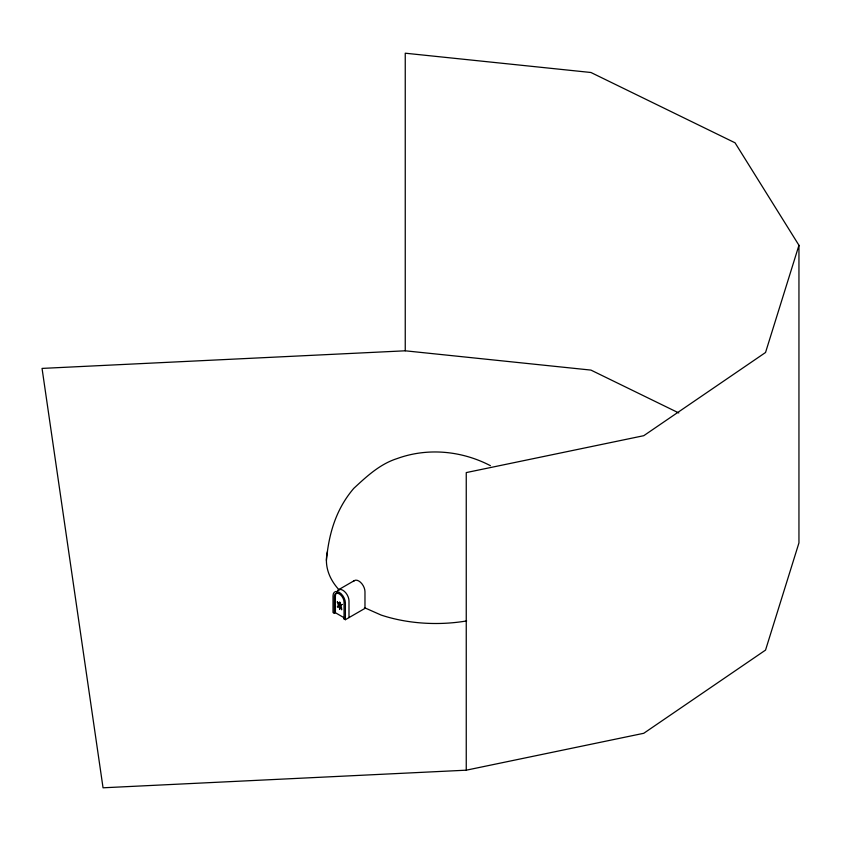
<?xml version="1.0" encoding="UTF-8"?>
<svg xmlns="http://www.w3.org/2000/svg" width="841" height="841" viewBox="0 0 841 841"><rect width="100%" height="100%" fill="white"/><g stroke="black" fill="none" stroke-linecap="round" stroke-linejoin="round"><path stroke-width="1.26" d="M326.403 560.379C328.82 533.646 336.022 509.141 353.746 488.4C366.676 476.416 379.911 464.032 397.089 458.587C427.659 447.433 461.751 450.744 490.419 465.683M405.246 350.802L405.246 53.204L590.939 72.494L735.045 142.802L798.95 245.288L765.541 352.495L643.764 435.691L466.25 472.589L466.25 770.188L103.044 787.796L42.05 368.411L405.246 350.802L590.939 370.093L678.803 412.963M340.952 607.538C342.445 613.962 341.52 604.711 339.827 603.722C336.6 602.64 338.166 608.548 340.668 607.707M338.439 589.793L354.418 580.563M337.388 601.83L338.692 603.617M337.367 606.613L338.692 606.329L337.42 607.149M334.361 613.32L334.361 596.647A6.854 3.953 60 0 1 339.207 593.851A6.854 3.953 60 0 1 344.053 602.251L344.053 618.913L345.388 619.691L345.388 603.018A8.746 5.046 60 0 0 339.207 592.306A8.746 5.046 60 0 0 333.015 595.88L333.015 612.542L334.361 613.32L335.391 612.721L344.001 617.693M344.053 618.913L345.083 618.314M345.388 619.691L364.973 608.379L364.973 591.707A8.746 5.046 60 0 0 360.39 582.161A8.746 5.046 60 0 0 353.441 581.478M466.25 770.188L643.764 733.289L765.541 650.093L798.95 542.887L798.95 245.288M364.447 607.675L381.078 615.044A109.341 63.128 0 0 0 466.65 620.931M338.408 603.775L337.252 602.103M348.994 617.599L348.994 600.937A8.746 5.046 60 0 0 344.411 591.391A8.746 5.046 60 0 0 337.462 590.697M335.391 612.721L335.391 596.059A6.854 3.953 60 0 1 338.986 592.726M339.217 590.025A109.341 63.128 0 0 1 327.496 551.507M338.765 604.626C340.405 610.188 341.183 603.596 338.765 604.626M339.995 602.86C339.249 606.13 339.386 599.686 339.995 602.86M339.522 607.528L339.638 609.389L339.564 607.444M340.731 604.858L342.108 604.448L340.731 604.858M339.817 605.299L339.386 606.035L339.817 605.299"/></g></svg>
